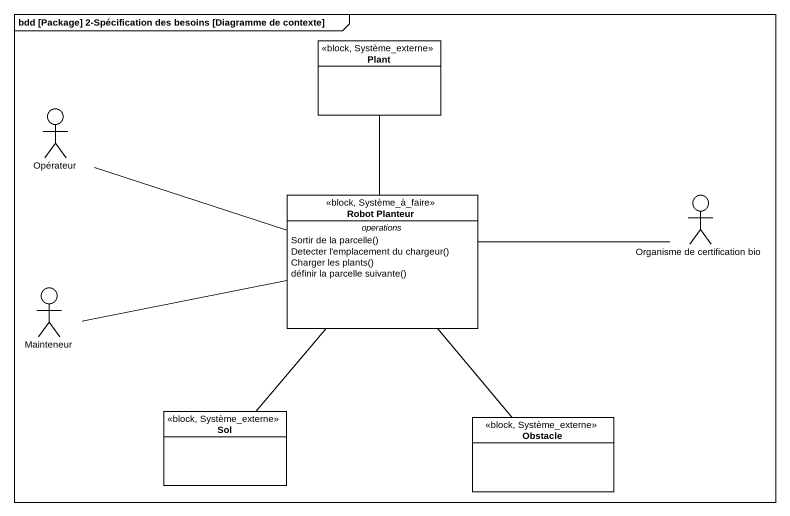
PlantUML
@startuml
mainframe bdd [Package] 2-Spécification des besoins [Diagramme de contexte]
allowmixing
hide circle
hide empty members
class Plant <<block, Système_externe>>
actor Opérateur
class "Robot Planteur" as Robot_Planteur <<block, Système_à_faire>> {
  -- operations --
  Sortir de la parcelle()
  Detecter l'emplacement du chargeur()
  Charger les plants()
  définir la parcelle suivante()
}
actor "Organisme de certification bio" as Organisme_de_certification
actor Mainteneur
class Sol <<block, Système_externe>>
class Obstacle <<block, Système_externe>>
Opérateur -right- Robot_Planteur
Robot_Planteur -up- Plant
Robot_Planteur -- Sol
Organisme_de_certification -left- Robot_Planteur
Mainteneur -right- Robot_Planteur
Obstacle -up- Robot_Planteur
@enduml
